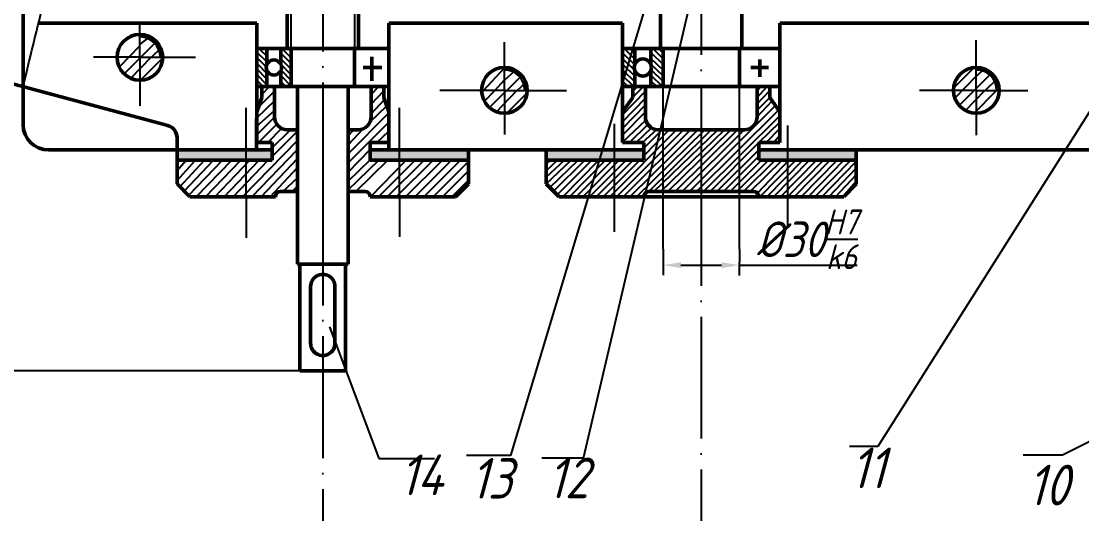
# Model space of a CAD drawing. Header units: millimetres. Extents: x 107 to 26453910, y 61 to 76684600.
# Drawn here: x 26451962.5 to 26452171.3, y 76683679.3 to 76683776.4 of the extents above; entities that cross this region are included whole.
import ezdxf

# ---------------------------------------------------------------- set-up
doc = ezdxf.new("R2010")
doc.units = ezdxf.units.MM
doc.linetypes.add('ACAD_ISO03W100', pattern=[30, 12, -18])
doc.linetypes.add('ACAD_ISO04W100', pattern=[30, 24, -3, 0, -3])
doc.layers.add('尺寸标注', color=100, linetype='Continuous', plot=False)
for name, color, linetype in [('点画线', 20, 'ACAD_ISO04W100'), ('细实线', 90, 'Continuous'), ('虚线', 41, 'ACAD_ISO03W100')]:
    doc.layers.add(name, color=color, linetype=linetype)
doc.layers.add('粗实线', color=7, linetype='Continuous', lineweight=50, plot=False)
doc.layers.add('细实线白', color=7, linetype='Continuous', lineweight=25)
doc.styles.add('工程字', font='gbeitc.shx', dxfattribs={"height": 8, "bigfont": 'gbcbig.shx'})
doc.dimstyles.new('ISO-25', dxfattribs={"dimtxt": 3.5, "dimasz": 3.5, "dimexe": 2, "dimexo": 0.625, "dimtad": 1, "dimlfac": 2, "dimdsep": 46, "dimtxsty": '工程字', "dimcen": 2.5, "dimadec": 0, "dimazin": 0, "dimtfac": 1, "dimtmove": 0, "dimatfit": 2, "dimfxl": 1, "dimtolj": 1, "dimarcsym": 0})
doc.dimstyles.new('带直径符号的标注样式', dxfattribs={"dimtxt": 3.5, "dimasz": 3.5, "dimexe": 2, "dimexo": 0.625, "dimtad": 1, "dimlfac": 2, "dimdsep": 46, "dimtxsty": '工程字', "dimcen": 2.5, "dimadec": 0, "dimazin": 0, "dimtfac": 1, "dimtmove": 0, "dimatfit": 2, "dimfxl": 1, "dimtolj": 1, "dimarcsym": 0})
pattern_1 = [(135, (13225203.3251381, 38341885.03476783), (-0.5612660075668221, -0.5612660075668221), [])]
pattern_2 = [(45, (0, 0), (-0.8980256121069154, 0.8980256121069154), [])]
pattern_3 = [(45, (0, 0), (-1.122532015133644, 1.122532015133644), [])]

# ---------------------------------------------------------------- blocks, each defined once
blk = doc.blocks.new('*D5')
at = {"layer": 'Defpoints', "color": 0, "lineweight": 25, "transparency": 16777216}
for p in [(26451900.26819082, 76683806.75053334), (26452021.85029554, 76683806.75053334), (26452021.85029554, 76683707.50053334)]:
    blk.add_point(p, dxfattribs=at)
at = {"layer": '细实线', "color": 0, "lineweight": -2, "transparency": 16777216}
for p, q in [((26452021.22529554, 76683806.75053334), (26451898.26819082, 76683806.75053334)), ((26451900.26819082, 76683711.00053334), (26451900.26819082, 76683803.25053334)), ((26452021.22529554, 76683707.50053334), (26451898.26819082, 76683707.50053334))]:
    blk.add_line(p, q, dxfattribs=at)
at = {"layer": '细实线', "color": 0, "lineweight": 25, "transparency": 16777216}
for points in [[(26451899.68485749, 76683803.25053334), (26451900.85152416, 76683803.25053334), (26451900.26819082, 76683806.75053334)], [(26451899.68485749, 76683711.00053334), (26451900.85152416, 76683711.00053334), (26451900.26819082, 76683707.50053334)]]:
    blk.add_solid(points, dxfattribs=at)
at = {"layer": '细实线', "color": 0, "lineweight": 25, "transparency": 16777216, "insert": (26451897.89319084, 76683757.12553333), "char_height": 3.5, "attachment_point": 5, "rotation": 90, "style": '工程字'}
blk.add_mtext('\\A1;198.5', dxfattribs=at)
blk = doc.blocks.new('*D6')
at = {"layer": 'Defpoints', "color": 0, "lineweight": 25, "transparency": 16777216}
for p in [(26452210.35029554, 76683806.75053334), (26451885.33088189, 76683673.00053334), (26452210.35029554, 76683673.00053334)]:
    blk.add_point(p, dxfattribs=at)
at = {"layer": '细实线', "color": 0, "lineweight": -2, "transparency": 16777216}
for p, q in [((26452209.72529554, 76683806.75053334), (26451883.33088189, 76683806.75053334)), ((26451885.33088189, 76683803.25053334), (26451885.33088189, 76683676.50053334)), ((26452209.72529554, 76683673.00053334), (26451883.33088189, 76683673.00053334))]:
    blk.add_line(p, q, dxfattribs=at)
at = {"layer": '细实线', "color": 0, "lineweight": 25, "transparency": 16777216}
for points in [[(26451884.74754855, 76683803.25053334), (26451885.91421522, 76683803.25053334), (26451885.33088189, 76683806.75053334)], [(26451884.74754855, 76683676.50053334), (26451885.91421522, 76683676.50053334), (26451885.33088189, 76683673.00053334)]]:
    blk.add_solid(points, dxfattribs=at)
at = {"layer": '细实线', "color": 0, "lineweight": 25, "transparency": 16777216, "insert": (26451882.9558819, 76683739.87553333), "char_height": 3.5, "attachment_point": 5, "rotation": 90, "style": '工程字'}
blk.add_mtext('\\A1;267.5', dxfattribs=at)
blk = doc.blocks.new('*D12')
at = {"layer": 'Defpoints', "color": 0, "lineweight": 25, "transparency": 16777216}
for p in [(26452088.85029553, 76683732.08755921), (26452103.85029553, 76683732.07253593), (26452103.84652096, 76683728.30381186)]:
    blk.add_point(p, dxfattribs=at)
at = {"layer": '细实线', "color": 0, "lineweight": -2, "transparency": 16777216}
for p, q in [((26452088.84966956, 76683731.46255952), (26452088.84451785, 76683726.31883614)), ((26452103.84966956, 76683731.44753624), (26452103.84451785, 76683726.30381286)), ((26452092.3465192, 76683728.3153297), (26452100.34652271, 76683728.30731729)), ((26452103.84652096, 76683728.30381186), (26452127.05900931, 76683728.28056335))]:
    blk.add_line(p, q, dxfattribs=at)
at = {"layer": '细实线', "color": 0, "lineweight": 25, "transparency": 16777216}
for points in [[(26452092.34710344, 76683728.89866273), (26452092.34593496, 76683727.73199666), (26452088.84652096, 76683728.31883514)], [(26452100.34710695, 76683728.89065032), (26452100.34593847, 76683727.72398424), (26452103.84652096, 76683728.30381186)]]:
    blk.add_solid(points, dxfattribs=at)
at = {"layer": '细实线', "color": 0, "lineweight": 25, "transparency": 16777216, "insert": (26452117.20788886, 76683733.40709896), "char_height": 3.5, "attachment_point": 5, "rotation": 359.94261533110216, "style": '工程字'}
blk.add_mtext('\\A1;{\\H2x;%%C30\\H0.7x;\\SH7/k6;}', dxfattribs=at)

msp = doc.modelspace()

# ---------------------------------------------------------------- hatches: boundary and pattern name
at = {"layer": '粗实线', "lineweight": 50}
h = msp.add_hatch(color=256, dxfattribs=at)
h.set_gradient(color1=(255, 255, 255), color2=(0, 0, 0))
h.paths.add_polyline_path([(26452085.02713325, 76683862.50053331), (26452085.02713325, 76683864.50053331), (26452082.52713325, 76683864.50053331), (26452065.85029553, 76683864.50053331), (26452065.85029553, 76683862.50053331)])
h.paths.add_polyline_path([(26452126.85029553, 76683862.50053331), (26452126.85029553, 76683864.50053331), (26452107.67345781, 76683864.50053331), (26452107.67345781, 76683862.50053331)])
h.paths.add_polyline_path([(26452195.66949437, 76683862.50053331), (26452195.66949437, 76683864.50053331), (26452189.10029553, 76683864.50053331), (26452174.85029553, 76683864.50053331), (26452174.85029553, 76683862.50053331)])
h.paths.add_polyline_path([(26452245.85029553, 76683862.50053331), (26452245.85029553, 76683864.50053331), (26452225.03109668, 76683864.50053331), (26452225.03109668, 76683862.50053331)])
h.paths.add_polyline_path([(26452011.85029553, 76683862.50053331), (26452011.85031139, 76683864.50053331), (26452009.35031139, 76683864.50053331), (26451993.15031139, 76683864.50053331), (26451993.15029552, 76683862.50053331)])
h.paths.add_polyline_path([(26452031.17941962, 76683864.50053331), (26452031.17940375, 76683862.50053331), (26452050.50029552, 76683862.50053331), (26452050.50031139, 76683864.50053331)])
h.paths.add_polyline_path([(26452011.85029553, 76683749.00053331), (26452011.85029553, 76683751.00053331), (26451993.15029553, 76683751.00053331), (26451993.15029553, 76683749.00053331)])
h.paths.add_polyline_path([(26452031.17940375, 76683751.00053331), (26452031.17940375, 76683749.00053331), (26452033.67940375, 76683749.00053331), (26452034.35029553, 76683749.00053331), (26452050.50029552, 76683749.00053331), (26452050.50029552, 76683751.00053331)])
h.paths.add_polyline_path([(26452085.02713325, 76683749.00053331), (26452085.02713325, 76683751.00053331), (26452065.85029553, 76683751.00053331), (26452065.85029553, 76683749.00053331)])
h.paths.add_polyline_path([(26452126.85029553, 76683749.00053331), (26452126.85029553, 76683751.0005333), (26452107.67345781, 76683751.0005333), (26452107.67345781, 76683749.00053331)])
at = {"layer": '细实线白', "lineweight": 25}
h = msp.add_hatch(dxfattribs=at)
h.set_pattern_fill('ANSI31', color=256, scale=0.4, style=0)
h.set_pattern_definition(pattern_2)
edge = h.paths.add_edge_path(flags=17)
edge.add_line((26452031.25029552, 76683844.75053331), (26452028.10029553, 76683844.75053331))
edge.add_line((26452028.10029553, 76683844.75053331), (26452021.85029553, 76683844.75053331))
edge.add_line((26452021.85029553, 76683844.75053331), (26452021.85029553, 76683837.25053331))
edge.add_line((26452021.85029553, 76683837.25053331), (26452008.85029553, 76683837.25053331))
edge.add_line((26452008.85029553, 76683837.25053331), (26451984.12846076, 76683837.4012762))
edge.add_spline(control_points=[(26451984.12846076, 76683837.4012762), (26451980.02944705, 76683825.59962934), (26451971.96581099, 76683801.23480432), (26451965.9430095, 76683776.26931962), (26451962.85029553, 76683763.44952086)], knot_values=[0, 0, 0, 0, 37.45982357436733, 76.9987515126253, 76.9987515126253, 76.9987515126253, 76.9987515126253], degree=3, periodic=0)
edge.add_line((26451962.85029553, 76683763.44952086), (26451962.85029553, 76683857.50053331))
edge.add_arc((26451967.85029553, 76683857.50053331), 5, 90, 180, ccw=False)
edge.add_line((26451967.85029553, 76683862.50053331), (26451993.15029552, 76683862.50053331))
edge.add_line((26451993.15029552, 76683862.50053331), (26451993.15031139, 76683864.50053331))
edge.add_line((26451993.15031139, 76683864.50053331), (26451993.1503114, 76683869.20053332))
edge.add_line((26451993.1503114, 76683869.20053332), (26451995.6503114, 76683871.70053332))
edge.add_line((26451995.6503114, 76683871.70053332), (26452021.85031139, 76683871.70053332))
edge.add_line((26452021.85031139, 76683871.70053332), (26452048.00031139, 76683871.70053332))
edge.add_line((26452048.00031139, 76683871.70053332), (26452050.50031139, 76683869.20053332))
edge.add_line((26452050.50031139, 76683869.20053332), (26452050.50031139, 76683864.50053331))
edge.add_line((26452050.50031139, 76683864.50053331), (26452050.50029552, 76683862.50053331))
edge.add_line((26452050.50029552, 76683862.50053331), (26452065.85029553, 76683862.50053331))
edge.add_line((26452065.85029553, 76683862.50053331), (26452065.85029553, 76683864.50053331))
edge.add_line((26452065.85029553, 76683864.50053331), (26452065.85029553, 76683869.19849217))
edge.add_line((26452065.85029553, 76683869.19849217), (26452068.35233669, 76683871.70053333))
edge.add_line((26452068.35233669, 76683871.70053333), (26452107.67345781, 76683871.70053333))
edge.add_arc((26452106.67345781, 76683871.70053333), 1, -90, 0, ccw=False)
edge.add_line((26452106.67345781, 76683870.70053333), (26452096.35029553, 76683870.70053333))
edge.add_line((26452096.35029553, 76683870.70053333), (26452096.35029553, 76683869.70053333))
edge.add_line((26452096.35029553, 76683869.70053333), (26452096.35029553, 76683858.50053331))
edge.add_line((26452096.35029553, 76683858.50053331), (26452104.85029551, 76683858.50053331))
edge.add_arc((26452104.85029551, 76683856.00053331), 2.5, 0, 90, ccw=False)
edge.add_line((26452107.35029551, 76683856.00053331), (26452107.35029552, 76683845.25053331))
edge.add_line((26452107.35029552, 76683845.25053331), (26452103.85029553, 76683845.25053331))
edge.add_line((26452103.85029553, 76683845.25053331), (26452103.85029553, 76683837.25053331))
edge.add_line((26452103.85029553, 76683837.25053331), (26452104.60029553, 76683837.25053331))
edge.add_line((26452104.60029553, 76683837.25053331), (26452104.60029553, 76683832.50053331))
edge.add_line((26452104.60029553, 76683832.50053331), (26452088.10029553, 76683832.50053331))
edge.add_line((26452088.10029553, 76683832.50053331), (26452088.10029553, 76683837.25053331))
edge.add_line((26452088.10029553, 76683837.25053331), (26452080.85029553, 76683837.25053331))
edge.add_line((26452080.85029553, 76683837.25053331), (26452080.85029553, 76683845.25053331))
edge.add_line((26452080.85029553, 76683845.25053331), (26452080.85029553, 76683862.50053331))
edge.add_line((26452080.85029553, 76683862.50053331), (26452050.50029552, 76683862.50053331))
edge.add_line((26452050.50029552, 76683862.50053331), (26452034.35029553, 76683862.50053331))
edge.add_line((26452034.35029553, 76683862.50053331), (26452034.35029553, 76683855.00053331))
edge.add_line((26452034.35029553, 76683855.00053331), (26452033.85029553, 76683852.1648924))
edge.add_line((26452033.85029553, 76683852.1648924), (26452033.85029553, 76683844.75053331))
edge.add_line((26452033.85029553, 76683844.75053331), (26452031.25029552, 76683844.75053331))
h.paths.add_polyline_path([(26452012.35029553, 76683844.75053331), (26452013.55029552, 76683844.75053331), (26452013.55029552, 76683841.51897547, -0.09512259908865955), (26452013.64982725, 76683841.00053331, -1), (26452010.84982725, 76683841.00053331, -0.06711628544305814), (26452010.89982725, 76683841.37134323), (26452010.89982725, 76683844.70671873), (26452010.89982725, 76683844.75053331), (26452008.85029553, 76683844.75053331), (26452008.85029553, 76683857.83617423), (26452009.35029553, 76683855.00053331), (26452009.85029553, 76683852.1648924), (26452009.85029553, 76683844.75053331), (26452011.61105797, 76683844.75053331), (26452012.24982725, 76683844.75053331)], flags=0)
h.paths.add_polyline_path([(26452086.55029552, 76683841.25053331, -1), (26452083.15029553, 76683841.25053331, -1)], flags=0)
edge = h.paths.add_edge_path(flags=17)
edge.add_line((26452031.35029553, 76683844.75053331), (26452031.25029552, 76683844.75053331))
edge.add_line((26452031.25029552, 76683844.75053331), (26452028.10029553, 76683844.75053331))
edge.add_line((26452028.10029553, 76683844.75053331), (26452021.85029553, 76683844.75053331))
edge.add_line((26452021.85029553, 76683844.75053331), (26452021.85029553, 76683837.25053331))
edge.add_line((26452021.85029553, 76683837.25053331), (26452015.60029553, 76683837.25053331))
edge.add_line((26452015.60029553, 76683837.25053331), (26452014.85029553, 76683837.25053331))
edge.add_line((26452014.85029553, 76683837.25053331), (26452008.85029553, 76683837.25053331))
edge.add_line((26452008.85029553, 76683837.25053331), (26451984.12846076, 76683837.4012762))
edge.add_spline(control_points=[(26451984.12846076, 76683837.4012762), (26451980.02944705, 76683825.59962934), (26451971.96581099, 76683801.23480432), (26451965.9430095, 76683776.26931962), (26451962.85029553, 76683763.44952086)], knot_values=[0, 0, 0, 0, 37.45982357436733, 76.9987515126253, 76.9987515126253, 76.9987515126253, 76.9987515126253], degree=3, periodic=0)
edge.add_line((26451962.85029553, 76683763.44952086), (26451962.85029553, 76683857.50053331))
edge.add_arc((26451967.85029553, 76683857.50053331), 5, 90, 180, ccw=False)
edge.add_line((26451967.85029553, 76683862.50053331), (26451993.15029552, 76683862.50053331))
edge.add_line((26451993.15029552, 76683862.50053331), (26451993.15031139, 76683864.50053331))
edge.add_line((26451993.15031139, 76683864.50053331), (26451993.1503114, 76683869.20053332))
edge.add_line((26451993.1503114, 76683869.20053332), (26451995.6503114, 76683871.70053332))
edge.add_line((26451995.6503114, 76683871.70053332), (26452021.85031139, 76683871.70053332))
edge.add_line((26452021.85031139, 76683871.70053332), (26452048.00031139, 76683871.70053332))
edge.add_line((26452048.00031139, 76683871.70053332), (26452050.50031139, 76683869.20053332))
edge.add_line((26452050.50031139, 76683869.20053332), (26452050.50031139, 76683864.50053331))
edge.add_line((26452050.50031139, 76683864.50053331), (26452050.50029552, 76683862.50053331))
edge.add_line((26452050.50029552, 76683862.50053331), (26452065.85029553, 76683862.50053331))
edge.add_line((26452065.85029553, 76683862.50053331), (26452065.85029553, 76683864.50053331))
edge.add_line((26452065.85029553, 76683864.50053331), (26452065.85029553, 76683869.19849217))
edge.add_line((26452065.85029553, 76683869.19849217), (26452068.35233669, 76683871.70053333))
edge.add_line((26452068.35233669, 76683871.70053333), (26452107.67345781, 76683871.70053333))
edge.add_arc((26452106.67345781, 76683871.70053333), 1, -90, 0, ccw=False)
edge.add_line((26452106.67345781, 76683870.70053333), (26452096.35029553, 76683870.70053333))
edge.add_line((26452096.35029553, 76683870.70053333), (26452096.35029553, 76683869.70053333))
edge.add_line((26452096.35029553, 76683869.70053333), (26452096.35029553, 76683858.50053331))
edge.add_line((26452096.35029553, 76683858.50053331), (26452104.85029551, 76683858.50053331))
edge.add_arc((26452104.85029551, 76683856.00053331), 2.5, 0, 90, ccw=False)
edge.add_line((26452107.35029551, 76683856.00053331), (26452107.35029552, 76683845.25053331))
edge.add_line((26452107.35029552, 76683845.25053331), (26452103.85029553, 76683845.25053331))
edge.add_line((26452103.85029553, 76683845.25053331), (26452103.85029553, 76683837.25053331))
edge.add_line((26452103.85029553, 76683837.25053331), (26452104.60029553, 76683837.25053331))
edge.add_line((26452104.60029553, 76683837.25053331), (26452104.60029553, 76683832.50053331))
edge.add_line((26452104.60029553, 76683832.50053331), (26452088.10029553, 76683832.50053331))
edge.add_line((26452088.10029553, 76683832.50053331), (26452088.10029553, 76683837.25053331))
edge.add_line((26452088.10029553, 76683837.25053331), (26452080.85029553, 76683837.25053331))
edge.add_line((26452080.85029553, 76683837.25053331), (26452080.85029553, 76683845.25053331))
edge.add_line((26452080.85029553, 76683845.25053331), (26452080.85029553, 76683862.50053331))
edge.add_line((26452080.85029553, 76683862.50053331), (26452050.50029552, 76683862.50053331))
edge.add_line((26452050.50029552, 76683862.50053331), (26452034.35029553, 76683862.50053331))
edge.add_line((26452034.35029553, 76683862.50053331), (26452034.35029553, 76683855.00053331))
edge.add_line((26452034.35029553, 76683855.00053331), (26452033.85029553, 76683852.1648924))
edge.add_line((26452033.85029553, 76683852.1648924), (26452033.85029553, 76683844.75053331))
edge.add_line((26452033.85029553, 76683844.75053331), (26452031.35029553, 76683844.75053331))
h.paths.add_polyline_path([(26452012.35029553, 76683844.75053331), (26452013.55029552, 76683844.75053331), (26452013.55029552, 76683841.51897545, -0.0951225983962602), (26452013.64982725, 76683841.00053331, -1), (26452010.84982725, 76683841.00053331, -0.06711628436231472), (26452010.89982725, 76683841.37134323), (26452010.89982725, 76683844.70671873), (26452010.89982725, 76683844.75053331), (26452009.85029553, 76683844.75053331), (26452008.85029553, 76683844.75053331), (26452008.85029553, 76683857.83617423), (26452009.35029553, 76683855.00053331), (26452009.85029553, 76683852.1648924), (26452009.85029553, 76683844.75053331), (26452011.61105797, 76683844.75053331), (26452012.24982725, 76683844.75053331)], flags=0)
h.paths.add_polyline_path([(26452031.35029553, 76683844.75053331), (26452031.25029552, 76683844.75053331), (26452031.32422598, 76683856.3606279, 0.3724850149445418), (26452028.85029553, 76683858.50053331), (26452021.85029553, 76683858.50053331), (26452021.85029553, 76683869.70053333), (26452021.85029553, 76683871.70053332), (26452048.00031139, 76683871.70053332), (26452050.50031139, 76683869.20053332), (26452050.50031139, 76683864.50053331), (26452031.11069551, 76683864.50053331), (26452030.38875618, 76683861.59671488), (26452031.02456917, 76683860.6772418), (26452033.93310849, 76683860.6772418), (26452033.85029553, 76683852.1648924), (26452033.85029553, 76683844.75053331)], flags=0)
h.paths.add_polyline_path([(26452031.17941962, 76683871.70053332), (26452021.85029553, 76683871.70053332), (26452021.85029553, 76683870.70053335), (26452030.17792962, 76683870.70053442, 0.4146500404548227)], flags=0)
h = msp.add_hatch(dxfattribs=at)
h.set_pattern_fill('ANSI31', color=256, scale=0.5)
h.set_pattern_definition(pattern_3)
h.paths.add_polyline_path([(26451985.85195194, 76683773.7602995, 0.4142135623730951), (26451981.35195194, 76683769.2602995), (26451985.85195194, 76683769.2602995)])
h.paths.add_polyline_path([(26451985.85195194, 76683773.2602995), (26451985.85195194, 76683769.2602995), (26451989.85195194, 76683769.2602995, 0.414213562373095)], flags=17)
h.paths.add_polyline_path([(26451985.85195194, 76683769.2602995), (26451981.35195194, 76683769.2602995, 0.4142135623730951), (26451985.85195194, 76683764.7602995)])
h.paths.add_polyline_path([(26451990.35195193, 76683769.2602995), (26451985.85195194, 76683769.2602995), (26451985.85195194, 76683764.7602995, 0.4142135623730951)])
h.paths.add_polyline_path([(26451985.85195194, 76683773.7602995), (26451985.85195194, 76683773.2602995, -0.4142135623730951), (26451989.85195194, 76683769.2602995), (26451990.35195193, 76683769.2602995, 0.4142135623730951)])
h = msp.add_hatch(dxfattribs=at)
h.set_pattern_fill('ANSI31', color=256, scale=0.25, angle=90)
h.set_pattern_definition(pattern_1)
h.paths.add_polyline_path([(26452010.85029553, 76683767.85001224), (26452010.85029553, 76683771.00053331), (26452008.85029553, 76683771.00053331), (26452008.85029553, 76683767.25053331), (26452008.85029553, 76683763.50053331), (26452010.85029553, 76683763.50053331), (26452010.85029553, 76683766.65105438, -0.1031479622536368), (26452010.72529553, 76683767.25053331, -0.1031479622536367)])
h.paths.add_polyline_path([(26452015.60029553, 76683771.00053331), (26452013.60029553, 76683771.00053331), (26452013.60029553, 76683767.85001224, -0.1031479622536367), (26452013.72529553, 76683767.25053331, -0.1031479622536367), (26452013.60029553, 76683766.65105438), (26452013.60029553, 76683763.50053331), (26452015.60029553, 76683763.50053331)])
h = msp.add_hatch(dxfattribs=at)
h.set_pattern_fill('ANSI31', color=256, scale=0.25, angle=90)
h.set_pattern_definition(pattern_1)
h.paths.add_polyline_path([(26452083.25029552, 76683771.00053331), (26452080.85029553, 76683771.00053331), (26452080.85029553, 76683767.25053331), (26452080.85029553, 76683763.50053331), (26452083.25029552, 76683763.50053331), (26452083.25029552, 76683766.67607704, -0.08638924847060422), (26452083.15029553, 76683767.25053331, -0.08638924847060421), (26452083.25029552, 76683767.82498957)])
h.paths.add_polyline_path([(26452088.85029553, 76683771.00053331), (26452086.45029553, 76683771.00053331), (26452086.45029553, 76683767.82498957, -0.08638924847060422), (26452086.55029552, 76683767.25053331, -0.08638924847060422), (26452086.45029553, 76683766.67607704), (26452086.45029553, 76683763.50053331), (26452088.85029553, 76683763.50053331)])
h = msp.add_hatch(dxfattribs=at)
h.set_pattern_fill('ANSI31', color=256, scale=0.5)
h.set_pattern_definition(pattern_3)
h.paths.add_polyline_path([(26452057.60029553, 76683767.25053331, 0.4142135623730951), (26452053.10029553, 76683762.75053331), (26452057.60029553, 76683762.75053331)], flags=17)
h.paths.add_polyline_path([(26452057.60029553, 76683766.75053331), (26452057.60029553, 76683762.75053331), (26452061.60029553, 76683762.75053331, 0.414213562373095)], flags=17)
h.paths.add_polyline_path([(26452057.60029553, 76683762.75053331), (26452053.10029553, 76683762.75053331, 0.4142135623730951), (26452057.60029553, 76683758.25053331)])
h.paths.add_polyline_path([(26452062.10029553, 76683762.75053331), (26452057.60029553, 76683762.75053331), (26452057.60029553, 76683758.25053331, 0.4142135623730951)])
h.paths.add_polyline_path([(26452057.60029553, 76683766.75053331), (26452057.60029553, 76683767.25053331, 0.4142135623730951), (26452053.10029553, 76683762.75053331), (26452057.60029553, 76683762.75053331)], flags=17)
h.paths.add_polyline_path([(26452057.60029553, 76683767.25053331), (26452057.60029553, 76683766.75053331, -0.4142135623730951), (26452061.60029553, 76683762.75053331), (26452062.10029553, 76683762.75053331, 0.4142135623730951)])
h = msp.add_hatch(dxfattribs=at)
h.set_pattern_fill('ANSI31', color=256, scale=0.5)
h.set_pattern_definition(pattern_3)
h.paths.add_polyline_path([(26452057.60029553, 76683767.25053331, 0.4142135623730951), (26452053.10029553, 76683762.75053331), (26452057.60029553, 76683762.75053331)])
h = msp.add_hatch(dxfattribs=at)
h.set_pattern_fill('ANSI31', color=256, scale=0.5)
h.set_pattern_definition(pattern_3)
h.paths.add_polyline_path([(26452150.50029552, 76683767.25053331, 0.4142135623730951), (26452146.00029552, 76683762.75053331), (26452150.50029552, 76683762.75053331)])
h.paths.add_polyline_path([(26452150.50029552, 76683766.75053331), (26452150.50029552, 76683762.75053331), (26452154.50029552, 76683762.75053331, 0.4142135623730951)], flags=17)
h.paths.add_polyline_path([(26452150.50029552, 76683762.75053331), (26452146.00029552, 76683762.75053331, 0.4142135623730951), (26452150.50029552, 76683758.25053331)])
h.paths.add_polyline_path([(26452155.00029552, 76683762.75053331), (26452150.50029552, 76683762.75053331), (26452150.50029552, 76683758.25053331, 0.4142135623730951)])
h.paths.add_polyline_path([(26452150.50029552, 76683767.25053331), (26452150.50029552, 76683766.75053331, -0.4142135623730951), (26452154.50029552, 76683762.75053331), (26452155.00029552, 76683762.75053331, 0.4142135623730951)])
h = msp.add_hatch(dxfattribs=at)
h.set_pattern_fill('ANSI31', color=256, scale=0.4, style=0)
h.set_pattern_definition(pattern_2)
h.paths.add_polyline_path([(26452016.85029553, 76683746.57120094), (26452016.85029553, 76683755.00053331), (26452014.85017135, 76683755.00053331, -0.4142135623730951), (26452012.35017135, 76683757.50053331), (26452012.35017135, 76683763.50053331), (26452009.85029553, 76683763.50053331), (26452009.85029553, 76683761.33617423), (26452008.85029553, 76683758.50053331), (26452008.85029553, 76683752.50053331), (26452009.35029553, 76683752.50053331), (26452011.85029553, 76683752.50053331), (26452011.85029553, 76683751.00053331), (26452011.85029553, 76683749.00053331), (26452009.35029553, 76683749.00053331), (26451993.15029553, 76683749.00053331), (26451993.15029553, 76683744.30053331), (26451995.65029553, 76683741.80053331), (26452012.50029552, 76683741.80053331, -0.4142135623730951), (26452013.50029552, 76683742.80053331), (26452016.85029553, 76683742.80053331), (26452016.85029553, 76683743.80053331), (26452016.85029553, 76683744.80053331)])
h.paths.add_polyline_path([(26452050.50029552, 76683749.00053331), (26452031.17940375, 76683749.00053331), (26452031.17940375, 76683751.00053331), (26452031.17940375, 76683752.50053331), (26452034.35029553, 76683752.50053331), (26452034.85029553, 76683752.50053331), (26452034.85029553, 76683758.50053331), (26452033.85029553, 76683761.33617422), (26452033.85029553, 76683763.50053331), (26452031.35029553, 76683763.50053331), (26452031.35029553, 76683757.50053331, -0.4142135623730951), (26452028.85029553, 76683755.00053331), (26452026.85029553, 76683755.00053331), (26452026.85029553, 76683744.80053331), (26452026.85029553, 76683743.80053331), (26452026.85029553, 76683742.80053331), (26452030.20029553, 76683742.80053331, -0.4142135623730951), (26452031.20029553, 76683741.80053331), (26452033.67940375, 76683741.80053331), (26452048.00029552, 76683741.80053331), (26452050.50029552, 76683744.30053331)])
h = msp.add_hatch(dxfattribs=at)
h.set_pattern_fill('ANSI31', color=256, scale=0.3, style=0)
h.set_pattern_definition([(45, (0, 0), (-0.6735192090801865, 0.6735192090801865), [])])
h.paths.add_polyline_path([(26452096.35029553, 76683748.2292013), (26452096.35029553, 76683755.00053331), (26452087.85029552, 76683755.00053331, -0.4142135623730951), (26452085.35029552, 76683757.50053331), (26452085.35029552, 76683763.50053331), (26452082.85029553, 76683763.50053331), (26452082.85029553, 76683761.3361742), (26452080.85029553, 76683758.50053331), (26452080.85029553, 76683752.50053331), (26452082.35029553, 76683752.50053331), (26452085.02713325, 76683752.50053331), (26452085.02713325, 76683751.00053331), (26452085.02713325, 76683749.00053331), (26452082.52713325, 76683749.00053331), (26452065.85029553, 76683749.00053331), (26452065.85029553, 76683744.30257446), (26452068.35233669, 76683741.8005333), (26452085.02713325, 76683741.8005333, -0.4142135623730951), (26452086.02713325, 76683742.8005333), (26452096.35029553, 76683742.8005333)])
h.paths.add_polyline_path([(26452107.67345781, 76683751.0005333), (26452107.67345781, 76683752.50053331), (26452110.35029553, 76683752.50053331), (26452111.85029553, 76683752.50053331), (26452111.85029553, 76683758.50053331), (26452110.32110088, 76683760.66865674), (26452109.85029553, 76683761.3361742), (26452109.85029553, 76683763.5005333), (26452107.35029552, 76683763.5005333), (26452107.35029551, 76683757.50053331, -0.4142135620093909), (26452104.85029551, 76683755.00053331), (26452096.35029553, 76683755.00053331), (26452096.35029553, 76683748.2292013), (26452096.35029553, 76683742.8005333), (26452106.67345781, 76683742.8005333, -0.4142135623730951), (26452107.67345781, 76683741.8005333), (26452110.17345781, 76683741.8005333), (26452124.40021844, 76683741.8005333), (26452126.85029553, 76683744.25061038), (26452126.85029553, 76683749.00053331), (26452107.67345781, 76683749.00053331)])

# ---------------------------------------------------------------- linework, layer by layer
at = {"lineweight": 50}
for p, q in [((26452014.85029553, 76683776.00053331), (26452014.85029553, 76683781.00053331)), ((26452028.85029553, 76683776.00053331), (26452028.85029553, 76683781.00053331)), ((26451967.85029553, 76683776.00053331), (26451965.89822384, 76683776.00053331)), ((26451967.85029553, 76683776.00053331), (26452008.85029552, 76683776.00053331)), ((26452034.85029553, 76683776.00053331), (26452080.85029553, 76683776.00053331)), ((26452111.85029553, 76683776.00053331), (26452187.99418917, 76683776.00053331)), ((26452126.85029553, 76683749.00053331), (26452126.85029553, 76683744.25061038))]:
    msp.add_line(p, q, dxfattribs=at)
at = {"layer": '尺寸标注', "lineweight": 25}
for p, q in [((26452058.85465841, 76683690.8146777), (26452096.35029553, 76683815.56021585)), ((26452208.99456867, 76683815.90466857), (26452131.09801418, 76683692.57640041)), ((26452015.60029553, 76683771.00053331), (26452015.60029552, 76683810.64942232)), ((26452028.10029552, 76683810.64942232), (26452028.10029553, 76683771.00053331)), ((26452073.16892298, 76683690.295416), (26452096.35029553, 76683789.09753336)), ((26452088.84966956, 76683731.46255952), (26452088.85029553, 76683767.25804496)), ((26452103.84966956, 76683731.44753624), (26452103.85029553, 76683763.5005333)), ((26452023.14906943, 76683716.1903101), (26452032.90997048, 76683690.23763795)), ((26452032.90997048, 76683690.23763795), (26452043.81121149, 76683690.23763795))]:
    msp.add_line(p, q, dxfattribs=at)
at = {"layer": '点画线', "lineweight": 25}
for p, q in [((26452096.35029553, 76683823.8133012), (26452096.35029553, 76683748.2292013)), ((26452021.85029553, 76683794.3938129), (26452021.85029553, 76683744.3938129)), ((26451985.85195194, 76683769.2602995), (26451985.85195194, 76683776.00053331)), ((26452150.50029552, 76683762.75053331), (26452150.50029552, 76683772.60454047)), ((26452057.60029553, 76683762.75053331), (26452057.60029553, 76683772.26090395)), ((26451985.85195194, 76683769.2602995), (26451976.70694994, 76683769.2602995)), ((26451985.85195194, 76683769.2602995), (26451996.7796596, 76683769.2602995)), ((26451985.85195194, 76683769.2602995), (26451985.85195194, 76683759.71351507)), ((26452057.60029553, 76683762.75053331), (26452044.87734822, 76683762.75053331)), ((26452057.60029553, 76683762.75053331), (26452069.82253574, 76683762.75053331)), ((26452057.60029553, 76683762.75053331), (26452057.60029553, 76683754.0219495)), ((26452150.50029552, 76683762.75053331), (26452139.29380552, 76683762.75053331)), ((26452150.50029552, 76683762.75053331), (26452160.66153163, 76683762.75053331)), ((26452150.50029552, 76683762.75053331), (26452150.50029552, 76683753.92340037)), ((26452006.7711873, 76683741.80053331), (26452006.77118731, 76683759.27425623)), ((26452008.83978463, 76683759.27425623), (26452009.12315198, 76683759.27425624)), ((26452036.92940375, 76683741.80053331), (26452036.92940375, 76683759.27425623)), ((26452079.27713325, 76683734.86040838), (26452079.27713325, 76683756.1706879)), ((26452113.42345778, 76683736.12474269), (26452113.42345778, 76683755.83585657)), ((26452096.35029553, 76683748.2292013), (26452096.35029552, 76683637.31687239)), ((26452021.85029553, 76683744.3938129), (26452021.85029553, 76683637.31687237)), ((26452006.7711873, 76683741.80053331), (26452006.7711873, 76683733.70090656)), ((26452036.92940375, 76683741.80053331), (26452036.92940375, 76683733.87667742))]:
    msp.add_line(p, q, dxfattribs=at)
at = {"layer": '粗实线', "lineweight": 50}
for p, q in [((26451962.85029553, 76683857.50053331), (26451962.85029553, 76683761.00053331)), ((26452088.35029553, 76683771.00053331), (26452088.35029553, 76683778.50053331)), ((26452104.35029553, 76683778.50053331), (26452104.35029553, 76683771.00053331)), ((26452008.85029553, 76683771.00053331), (26452008.85029553, 76683776.00053331)), ((26452014.85029553, 76683776.00053331), (26452014.85029553, 76683771.00053331)), ((26452028.85029553, 76683771.00053331), (26452028.85029553, 76683776.00053331)), ((26452034.85029553, 76683771.00053331), (26452034.85029553, 76683776.00053331)), ((26452080.85029553, 76683771.00053331), (26452080.85029553, 76683776.00053331)), ((26452111.85029553, 76683771.00053331), (26452111.85029553, 76683776.00053331)), ((26452034.85029553, 76683771.00053331), (26452008.85029553, 76683771.00053331)), ((26452008.85029553, 76683771.00053331), (26452008.85029553, 76683763.50053331)), ((26452008.85029553, 76683771.00053331), (26452010.85029553, 76683771.00053331)), ((26452008.85029553, 76683771.00053331), (26452008.85029553, 76683767.25053331)), ((26452010.85029553, 76683771.00053331), (26452010.85029553, 76683767.85001226)), ((26452015.60029553, 76683771.00053331), (26452013.60029553, 76683771.00053331)), ((26452013.60029553, 76683771.00053331), (26452013.60029553, 76683767.85001224)), ((26452014.85029553, 76683771.00053331), (26452028.85029553, 76683771.00053331)), ((26452021.85029553, 76683771.00053331), (26452015.60029553, 76683771.00053331)), ((26452015.60029553, 76683771.00053331), (26452015.60029553, 76683763.50053331)), ((26452028.10029553, 76683763.50053331), (26452028.10029553, 76683771.00053331)), ((26452034.85029553, 76683771.00053331), (26452031.47529553, 76683771.00053331)), ((26452034.85029553, 76683763.50053331), (26452034.85029553, 76683771.00053331)), ((26452111.85029553, 76683771.00053331), (26452080.85029553, 76683771.00053331)), ((26452080.85029553, 76683771.00053331), (26452080.85029553, 76683763.50053331)), ((26452080.85029553, 76683771.00053331), (26452080.85029553, 76683767.25053331)), ((26452083.25029552, 76683771.00053331), (26452083.25029552, 76683767.82498957)), ((26452086.45029553, 76683771.00053331), (26452086.45029553, 76683767.82498957)), ((26452104.35029553, 76683771.00053331), (26452088.35029553, 76683771.00053331)), ((26452088.85029553, 76683763.50053331), (26452088.85029553, 76683771.01555659)), ((26452096.35029553, 76683771.00053331), (26452103.85029553, 76683771.00053331)), ((26452103.85029553, 76683771.00053331), (26452103.85029553, 76683763.5005333)), ((26452111.85029553, 76683771.00053331), (26452107.85029553, 76683771.00053331)), ((26452111.85029553, 76683771.00053331), (26452111.85029553, 76683763.5005333)), ((26452031.47529553, 76683767.25053331), (26452031.47529553, 76683769.37738907)), ((26452107.85029553, 76683767.25053331), (26452107.85029553, 76683768.84258212)), ((26451990.65029553, 76683756.00053331), (26451949.5562003, 76683767.01166295)), ((26452010.85029553, 76683766.65105437), (26452010.85029553, 76683763.50053331)), ((26452013.60029553, 76683766.65105438), (26452013.60029553, 76683763.50053331)), ((26452031.47529553, 76683767.25053331), (26452029.79742213, 76683767.25053331)), ((26452031.47529553, 76683767.25053331), (26452031.47529553, 76683764.61698438)), ((26452031.47529553, 76683767.25053331), (26452033.46701991, 76683767.25053331)), ((26452083.25029552, 76683766.67607704), (26452083.25029552, 76683763.50053331)), ((26452086.45029553, 76683766.67607704), (26452086.45029553, 76683763.50053331)), ((26452107.85029553, 76683767.25053331), (26452106.14335902, 76683767.25053331)), ((26452107.85029553, 76683767.25053331), (26452107.85029553, 76683765.39207679)), ((26452107.85029553, 76683767.25053331), (26452109.59541334, 76683767.25053331)), ((26452008.85029553, 76683763.50053331), (26452008.81920758, 76683751.00053331)), ((26452015.60029553, 76683763.50053331), (26452008.85029553, 76683763.50053331)), ((26452008.85029553, 76683763.50053331), (26452034.85029553, 76683763.50053331)), ((26452009.85029553, 76683761.33617422), (26452009.85029553, 76683763.50053331)), ((26452012.35017135, 76683763.50053331), (26452012.35017135, 76683757.50053331)), ((26452015.60029553, 76683763.50053331), (26452028.10029553, 76683763.50053331)), ((26452016.85029553, 76683744.80053331), (26452016.85029553, 76683763.50053331)), ((26452021.85029553, 76683763.50053331), (26452026.85029553, 76683763.50053331)), ((26452026.85029553, 76683763.50053331), (26452026.85029553, 76683744.80053331)), ((26452031.35029553, 76683763.50053331), (26452031.35029553, 76683757.50053331)), ((26452033.85029553, 76683761.33617422), (26452033.85029553, 76683763.50053331)), ((26452034.85029553, 76683758.50053331), (26452034.85029553, 76683763.50053331)), ((26452088.85029553, 76683763.50053331), (26452080.85029553, 76683763.50053331)), ((26452080.85029553, 76683763.50053331), (26452080.85029553, 76683752.50053331)), ((26452082.85029553, 76683761.3361742), (26452082.85029553, 76683763.50053331)), ((26452085.35029552, 76683763.50053331), (26452085.35029552, 76683757.50053331)), ((26452088.85029553, 76683763.50053331), (26452103.85029553, 76683763.50053331)), ((26452103.85029553, 76683763.5005333), (26452111.85029553, 76683763.5005333)), ((26452107.35029552, 76683763.50053331), (26452107.35029551, 76683757.50053331)), ((26452109.85029553, 76683761.33617422), (26452109.85029553, 76683763.5005333)), ((26452111.85029553, 76683763.5005333), (26452111.85029553, 76683752.50053331)), ((26451962.85029553, 76683761.00053331), (26451962.85029553, 76683756.00053331)), ((26452008.85029553, 76683758.50053331), (26452009.85029553, 76683761.33617423)), ((26452034.85029553, 76683758.50053331), (26452033.85029553, 76683761.33617422)), ((26452080.85029553, 76683758.50053331), (26452082.85029553, 76683761.3361742)), ((26452111.85029553, 76683758.50053331), (26452109.85029553, 76683761.3361742)), ((26452008.85029553, 76683758.50053331), (26452008.85029553, 76683752.50053331)), ((26452008.85029553, 76683752.50053331), (26452008.85029553, 76683758.50053331)), ((26452034.85029553, 76683758.50053331), (26452034.85029553, 76683752.50053331)), ((26452034.85029553, 76683752.50053331), (26452034.85029553, 76683758.50053331)), ((26452034.85029553, 76683752.50053331), (26452034.85029553, 76683758.50053331)), ((26452080.85029553, 76683752.50053331), (26452080.85029553, 76683758.50053331)), ((26452111.85029553, 76683752.50053331), (26452111.85029553, 76683758.50053331)), ((26451990.65029553, 76683756.00053331), (26451991.29734314, 76683755.82715744)), ((26452014.85017135, 76683755.00053331), (26452016.85029553, 76683755.00053331)), ((26452026.85029553, 76683755.00053331), (26452028.85029553, 76683755.00053331)), ((26452087.85029552, 76683755.00053331), (26452104.85029551, 76683755.00053331)), ((26451993.15029553, 76683751.00053331), (26451993.15029553, 76683753.41234286)), ((26452009.35029553, 76683752.50053331), (26452008.85029553, 76683752.50053331)), ((26452011.85029553, 76683752.50053331), (26452009.35029553, 76683752.50053331)), ((26452011.85029553, 76683751.00053331), (26452011.85029553, 76683752.50053331)), ((26452031.17940375, 76683751.00053331), (26452031.17940375, 76683752.50053331)), ((26452031.17940375, 76683752.50053331), (26452034.35029553, 76683752.50053331)), ((26452034.35029553, 76683752.50053331), (26452034.85029553, 76683752.50053331)), ((26452034.85029553, 76683752.50053331), (26452034.85029553, 76683751.00053331)), ((26452082.35029553, 76683752.50053331), (26452080.85029553, 76683752.50053331)), ((26452085.02713325, 76683752.50053331), (26452082.35029553, 76683752.5005333)), ((26452085.02713325, 76683751.00053331), (26452085.02713325, 76683752.50053331)), ((26452107.67345781, 76683751.00053331), (26452107.67345781, 76683752.50053331)), ((26452107.67345781, 76683752.50053331), (26452110.35029553, 76683752.50053331)), ((26452110.35029553, 76683752.50053331), (26452111.85029553, 76683752.50053331)), ((26451967.85029553, 76683751.00053331), (26452011.85029553, 76683751.00053331)), ((26451993.15029553, 76683749.00053331), (26451993.15029553, 76683751.00053331)), ((26452011.85029553, 76683749.00053331), (26452011.85029553, 76683751.00053331)), ((26452031.17940375, 76683751.00053331), (26452085.02713325, 76683751.00053331)), ((26452031.17940375, 76683749.00053331), (26452031.17940375, 76683751.00053331)), ((26452050.50029552, 76683751.00053331), (26452085.02713325, 76683751.00053331)), ((26452050.50029552, 76683749.00053331), (26452050.50029552, 76683751.00053331)), ((26452065.85029553, 76683749.00053331), (26452065.85029553, 76683751.00053331)), ((26452085.02713325, 76683749.00053331), (26452085.02713325, 76683751.00053331)), ((26452107.67345781, 76683751.0005333), (26452193.16949437, 76683751.0005333)), ((26452107.67345781, 76683749.00053331), (26452107.67345781, 76683751.0005333)), ((26452126.85029553, 76683749.00053331), (26452126.85029553, 76683751.0005333)), ((26451993.15029553, 76683744.30053331), (26451993.15029553, 76683749.00053331)), ((26452011.85029553, 76683749.00053331), (26451993.15029552, 76683749.00053331)), ((26452011.85029553, 76683749.00053331), (26452009.35029553, 76683749.00053331)), ((26452009.35029553, 76683749.00053331), (26452011.85029553, 76683749.00053331)), ((26452050.50029552, 76683749.00053331), (26452031.17940375, 76683749.00053331)), ((26452031.17940375, 76683749.00053331), (26452034.35029553, 76683749.00053331)), ((26452033.67940375, 76683749.00053331), (26452031.17940375, 76683749.00053331)), ((26452050.50029552, 76683744.30053331), (26452050.50029552, 76683749.00053331)), ((26452082.52713325, 76683749.00053331), (26452085.02713325, 76683749.00053331)), ((26452107.6734578, 76683749.00053331), (26452110.35029553, 76683749.00053331)), ((26452110.17345781, 76683749.00053331), (26452107.67345781, 76683749.00053331)), ((26452016.85029553, 76683744.80053331), (26452016.85029553, 76683746.57120094)), ((26451993.15029553, 76683744.30053331), (26451995.65029553, 76683741.80053331)), ((26452016.85029553, 76683743.80053331), (26452016.85029553, 76683744.80053331)), ((26452016.85029553, 76683728.50053331), (26452016.85029553, 76683743.80053331)), ((26452026.85029553, 76683743.80053331), (26452026.85029553, 76683744.80053331)), ((26452026.85029553, 76683743.80053331), (26452026.85029553, 76683728.50053331)), ((26452050.50029552, 76683744.30053331), (26452048.00029552, 76683741.80053331)), ((26452065.85233667, 76683744.30053331), (26452068.35233667, 76683741.80053331)), ((26452126.85029553, 76683744.25061038), (26452124.40021845, 76683741.80053331)), ((26452012.50029552, 76683741.80053331), (26451995.65029552, 76683741.80053331)), ((26452010.0211873, 76683741.80053331), (26452012.5211873, 76683741.80053331)), ((26452012.50029552, 76683741.80053331), (26452012.50029552, 76683741.80053331)), ((26452012.5211873, 76683741.80053331), (26452012.5211873, 76683741.80053331)), ((26452013.50029552, 76683742.80053331), (26452016.85029553, 76683742.80053331)), ((26452016.85029553, 76683742.80053331), (26452016.85029553, 76683741.80053331)), ((26452026.85029553, 76683742.80053331), (26452030.20029553, 76683742.80053331)), ((26452026.85029553, 76683742.80053331), (26452026.85029553, 76683741.80053331)), ((26452033.67940375, 76683741.80053331), (26452031.17940375, 76683741.80053331)), ((26452031.17940375, 76683741.80053331), (26452031.17940375, 76683741.80053331)), ((26452031.20029553, 76683741.80053331), (26452048.00029552, 76683741.80053331)), ((26452031.20029553, 76683741.80053331), (26452031.20029553, 76683741.80053331)), ((26452082.52713325, 76683741.8005333), (26452085.02713325, 76683741.8005333)), ((26452110.17345781, 76683741.8005333), (26452107.67345781, 76683741.8005333)), ((26452026.85029553, 76683728.50053331), (26452016.85029553, 76683728.50053331)), ((26452026.35029553, 76683728.50053331), (26452017.35029553, 76683728.50053331)), ((26452017.35029553, 76683728.50053331), (26452017.35029553, 76683707.50053331)), ((26452021.85017625, 76683726.50053331), (26452021.85029553, 76683726.50053331)), ((26452021.85029553, 76683728.50053331), (26452026.35029553, 76683728.50053331)), ((26452026.35029553, 76683707.50053331), (26452026.35029553, 76683728.50053331)), ((26452019.45029553, 76683712.90043199), (26452019.45029553, 76683724.1005756)), ((26452024.25029552, 76683724.10043971), (26452024.24991952, 76683712.94301477)), ((26452019.45067153, 76683712.94301477), (26452019.45029552, 76683712.94301477)), ((26452024.24991952, 76683712.94301477), (26452024.25029552, 76683712.94301477)), ((26452021.85038501, 76683710.50053331), (26452021.85017624, 76683710.50053331)), ((26452017.35029553, 76683707.50053331), (26452026.35029553, 76683707.50053331))]:
    msp.add_line(p, q, dxfattribs=at)
for points in [[(26452085.02713325, 76683749.00053331), (26452065.85029553, 76683749.00053331), (26452065.85029553, 76683744.30257446)], [(26452126.85029553, 76683744.25061038), (26452126.85029553, 76683749.00053331), (26452107.67345781, 76683749.00053331)], [(26452068.35233668, 76683741.8005333), (26452124.40021845, 76683741.8005333)]]:
    msp.add_lwpolyline(points, dxfattribs=at)
msp.add_lwpolyline([(26452085.02713325, 76683741.8005333), (26452107.67345781, 76683741.8005333), (26452107.67345781, 76683741.8005333, 0.414213562373095), (26452106.67345781, 76683742.8005333), (26452086.02713325, 76683742.8005333, 0.414213562373095), (26452085.02713325, 76683741.8005333)], format="xyb", close=True, dxfattribs=at)
for centre, radius in [((26451985.85195194, 76683769.2602995), 4.499999997890511), ((26452012.22529553, 76683767.25053331), 1.5), ((26452084.85029553, 76683767.25053331), 1.7), ((26452057.60029553, 76683762.75053331), 4.5), ((26452150.50029552, 76683762.75053331), 4.5)]:
    msp.add_circle(centre, radius, dxfattribs=at)
for centre, radius, start, end in [((26451967.85029553, 76683756.00053331), 5, 180, 270), ((26451990.65029553, 76683753.41234286), 2.5, 0, 75.00000010091597), ((26452014.85017135, 76683757.50053331), 2.5, 180, 270), ((26452028.85029553, 76683757.50053331), 2.5, 270, 0), ((26452087.85029552, 76683757.50053331), 2.5, 180, 270), ((26452104.85029551, 76683757.50053331), 2.5, 270, 0), ((26452013.50029552, 76683741.80053331), 1, 90, 180), ((26452030.20029553, 76683741.80053331), 1, 0, 90), ((26452021.85029553, 76683724.1005333), 2.400000000372529, 359.9977656743688, 180.0010091604499), ((26452021.85029553, 76683712.90053332), 2.400000000372529, 178.9857766413796, 1.014223358620393)]:
    msp.add_arc(centre, radius, start, end, dxfattribs=at)
at = {"layer": '细实线', "lineweight": 25}
for p, q in [((26452208.80070763, 76683711.62604949), (26452167.44346737, 76683690.89731504)), ((26452131.09801418, 76683692.57640041), (26452125.51197247, 76683692.57640041)), ((26452058.85465841, 76683690.8146777), (26452050.16762145, 76683690.8146777)), ((26452073.16892298, 76683690.295416), (26452064.97491093, 76683690.295416)), ((26452167.44346737, 76683690.89731504), (26452159.74991817, 76683690.89731504))]:
    msp.add_line(p, q, dxfattribs=at)
at = {"layer": '细实线白', "lineweight": 25}
for p, q in [((26452080.85029553, 76683771.00053331), (26452083.25029552, 76683771.00053331)), ((26452083.25029552, 76683771.00053331), (26452083.25029552, 76683767.82498957)), ((26452088.85029553, 76683771.01555659), (26452086.45029553, 76683771.01555659)), ((26452086.45029553, 76683771.01555659), (26452086.45029553, 76683767.82498957)), ((26452083.25029552, 76683766.67607704), (26452083.25029552, 76683763.50053331)), ((26452086.45029553, 76683766.67607704), (26452086.45029553, 76683763.50053331)), ((26452034.85029553, 76683758.50053331), (26452033.85029553, 76683761.33617422)), ((26452110.32110088, 76683760.66865674), (26452111.85029553, 76683758.50053331)), ((26452034.85029553, 76683752.50053331), (26452034.85029553, 76683758.50053331)), ((26452111.85029553, 76683758.50053331), (26452111.85029553, 76683752.50053331)), ((26452033.85029553, 76683752.50053331), (26452034.85029553, 76683752.50053331)), ((26452111.85029553, 76683752.50053331), (26452110.35029553, 76683752.50053331)), ((26452107.67345781, 76683749.00053331), (26452126.85029553, 76683749.00053331))]:
    msp.add_line(p, q, dxfattribs=at)
for centre in [(26451985.85195194, 76683769.2602995), (26452057.60029553, 76683762.75053331), (26452150.50029552, 76683762.75053331)]:
    msp.add_arc(centre, 4, 0, 90, dxfattribs=at)
msp.add_spline([(26451962.85029553, 76683763.44952086), (26451972.66657116, 76683801.75053331), (26451991.29734314, 76683857.6739092)], degree=3, dxfattribs=at)
at = {"layer": '虚线', "lineweight": 25}
msp.add_line((26451962.85029553, 76683857.50070584), (26451962.85029553, 76683756.00032243), dxfattribs=at)

# ---------------------------------------------------------------- texts
at = {"layer": '尺寸标注', "lineweight": 25, "char_height": 8, "attachment_point": 1, "style": '工程字'}
for s, width, insert in [('14', 7.495429635047913, (26452036.96525102, 76683691.00945374)), ('11', 7.716445606201887, (26452125.76121958, 76683692.37935472)), ('13', 8.970909729599953, (26452050.91344569, 76683690.31027752)), ('12', 9.7381570674479, (26452066.08175198, 76683690.39663401)), ('10', 6.957715537399054, (26452160.58935732, 76683688.99312685))]:
    msp.add_mtext_dynamic_manual_height_columns(s, width=width, gutter_width=40, heights=[0], dxfattribs=dict(at, insert=insert))

# ---------------------------------------------------------------- dimensions: what is measured, and where the dimension line sits
at = {"layer": '细实线', "lineweight": 25}
for base, p1, p2, picture, middle in [((26451885.33088189, 76683673.00053334), (26452210.35029553, 76683806.75053331), (26452210.35029553, 76683673.00053331), '*D6', (26451882.9558819, 76683739.87553333)), ((26451900.26819082, 76683806.75053334), (26452021.85029553, 76683707.50053331), (26452021.85029553, 76683806.75053331), '*D5', (26451897.89319084, 76683757.12553333))]:
    dim = msp.add_linear_dim(base=base, p1=p1, p2=p2, angle=90, dimstyle='ISO-25', dxfattribs=at)
    dim.commit()
    dim.dimension.update_dxf_attribs({"geometry": picture, "text_midpoint": middle})
dim = msp.add_aligned_dim(p1=(26452088.85029553, 76683732.0875592), p2=(26452103.85029553, 76683732.07253592), distance=-3.7687259443085988, text='{\\H2x;<>\\H0.7x;\\SH7/k6;}', dimstyle='带直径符号的标注样式', override={"dimpost": '%%C<>'}, dxfattribs=at)
dim.commit()
dim.dimension.update_dxf_attribs({"geometry": '*D12', "text_midpoint": (26452117.20788886, 76683733.40709896)})

doc.saveas('drawing.dxf')
